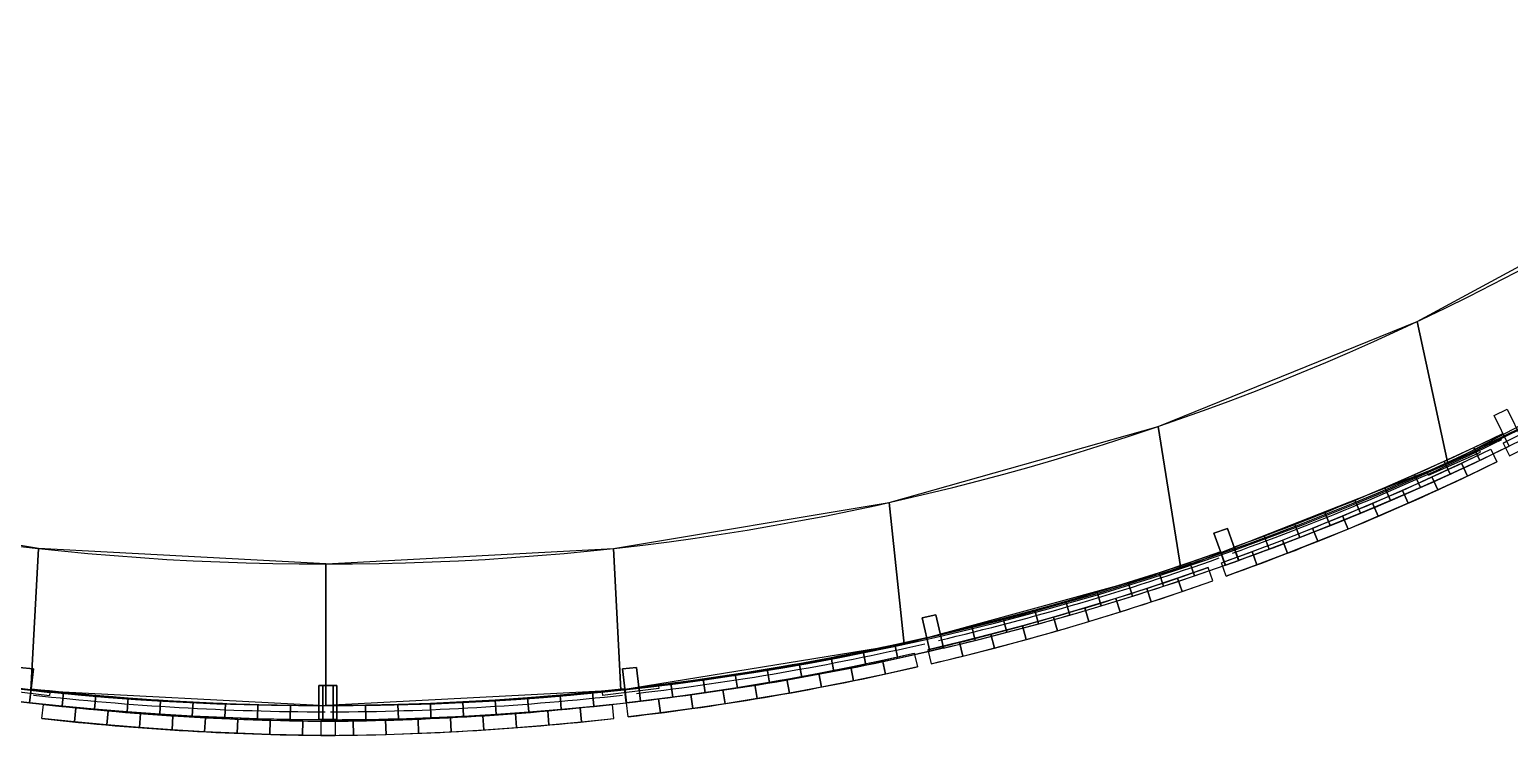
# Model space of a CAD drawing. Extents: x 99251 to 116917, y 66963 to 69452.
# Drawn here: x 107039 to 112256, y 66963 to 69452 of the extents above; entities that cross this region are included whole.
import ezdxf

# ---------------------------------------------------------------- set-up
doc = ezdxf.new("R2010")
doc.units = 0
doc.header["$LTSCALE"] = 200
doc.header["$MEASUREMENT"] = 0
for name, color, linetype in [('3TXT', 3, 'CONTINUOUS'), ('55ETC', 5, 'CONTINUOUS'), ('DOL', 254, 'CONTINUOUS')]:
    doc.layers.add(name, color=color, linetype=linetype)

msp = doc.modelspace()

# ---------------------------------------------------------------- linework, layer by layer
at = {"layer": '3TXT', "color": 33, "elevation": -7200}
for points in [[(112203.1, 68090.8), (112248, 68112.9), (112301, 68005.2), (112256.1, 67983.2)], [(111261.9, 67693), (111214.8, 67676.1), (111255.2, 67563.1), (111302.3, 67579.9)], [(111214.8, 67676.2), (111261.9, 67692.9), (111302.3, 67579.9), (111255.2, 67563.1)], [(110185.7, 67376.9), (110234.4, 67388.2), (110261.6, 67271.3), (110212.9, 67260)], [(110234.4, 67388.2), (110185.7, 67376.8), (110212.9, 67260), (110261.6, 67271.3)], [(107002.4, 67202.6), (107052.1, 67196.9), (107038.4, 67077.6), (106988.7, 67083.4)], [(107052.1, 67196.9), (107002.4, 67202.6), (106988.7, 67083.3), (107038.4, 67077.7)], [(109129.1, 67196.9), (109178.8, 67202.6), (109192.5, 67083.3), (109142.8, 67077.7)], [(109178.8, 67202.6), (109129.2, 67196.9), (109142.8, 67077.6), (109192.5, 67083.4)], [(108059, 67138.5), (108109, 67138.5), (108109, 67018.5), (108059, 67018.5)], [(108109, 67138.5), (108059, 67138.5), (108059, 67018.5), (108109, 67018.5)], [(108122.3, 67138.5), (108072.3, 67138.5), (108072.3, 67018.5), (108122.3, 67018.5)], [(108072.3, 67138.5), (108122.3, 67138.5), (108122.3, 67018.5), (108072.3, 67018.5)]]:
    msp.add_lwpolyline(points, close=True, dxfattribs=at)
at = {"layer": '3TXT', "color": 33}
for centre, radius, start, end in [((108037.2, 76460.5, -650), 9450, 296.37282, 302.62126), ((108090.6, 76520.8, -5650), 9450, 289.75554, 296.00398), ((108090.6, 76520.8, -4850), 9450, 289.75554, 296.00398), ((108090.6, 76520.8, -4050), 9450, 289.75554, 296.00398), ((108090.6, 76520.8, -3200), 9450, 289.75554, 296.00398), ((108090.6, 76520.8, -1650), 9450, 289.75554, 296.00398), ((108047.2, 76465.4, -650), 9450, 289.75554, 296.00398), ((108090.6, 76520.8, -5650), 9500, 289.75554, 296.00398), ((108090.6, 76520.8, -4850), 9500, 289.75554, 296.00398), ((108090.6, 76520.8, -4050), 9500, 289.75554, 296.00398), ((108090.6, 76520.8, -3200), 9500, 289.75554, 296.00398), ((108090.6, 76520.8, -1650), 9500, 289.75554, 296.00398), ((108047.2, 76465.4, -650), 9500, 289.75554, 296.00398), ((108079.2, 76516.8, -4850), 9450, 283.27862, 289.52706), ((108079.2, 76516.8, -5650), 9450, 283.27862, 289.52706), ((108079.2, 76516.8, -1650), 9450, 283.27862, 289.52706), ((108079.2, 76516.8, -3200), 9450, 283.27862, 289.52706), ((108079.2, 76516.8, -4050), 9450, 283.27862, 289.52706), ((108035.8, 76461.3, -650), 9450, 283.27862, 289.52706), ((108079.2, 76516.8, -4850), 9500, 283.27862, 289.52706), ((108079.2, 76516.8, -5650), 9500, 283.27862, 289.52706), ((108079.2, 76516.8, -1650), 9500, 283.27862, 289.52706), ((108079.2, 76516.8, -3200), 9500, 283.27862, 289.52706), ((108079.2, 76516.8, -4050), 9500, 283.27862, 289.52706), ((108035.8, 76461.3, -650), 9500, 283.27862, 289.52706), ((108090.1, 76519.3, -5650), 9450, 276.66134, 282.90978), ((108090.1, 76519.3, -4850), 9450, 276.66134, 282.90978), ((108090.1, 76519.3, -4050), 9450, 276.66134, 282.90978), ((108090.1, 76519.3, -3200), 9450, 276.66134, 282.90978), ((108090.1, 76519.3, -1650), 9450, 276.66134, 282.90978), ((108090.1, 76519.3, -5650), 9500, 276.66134, 282.90978), ((108090.1, 76519.3, -4850), 9500, 276.66134, 282.90978), ((108090.1, 76519.3, -4050), 9500, 276.66134, 282.90978), ((108090.1, 76519.3, -3200), 9500, 276.66134, 282.90978), ((108090.1, 76519.3, -1650), 9500, 276.66134, 282.90978), ((108046.6, 76463.9, -650), 9450, 276.66134, 282.90978), ((108046.6, 76463.9, -650), 9500, 276.66134, 282.90978), ((108103.2, 76517.9, -5650), 9450, 263.56714, 269.81558), ((108103.2, 76517.9, -4850), 9450, 263.56714, 269.81558), ((108103.2, 76517.9, -4050), 9450, 263.56714, 269.81558), ((108103.2, 76517.9, -3200), 9450, 263.56714, 269.81558), ((108103.2, 76517.9, -1650), 9450, 263.56714, 269.81558), ((108078, 76517.9, -5650), 9450, 270.18442, 276.43286), ((108078, 76517.9, -4850), 9450, 270.18442, 276.43286), ((108078, 76517.9, -4050), 9450, 270.18442, 276.43286), ((108078, 76517.9, -3200), 9450, 270.18442, 276.43286), ((108078, 76517.9, -1650), 9450, 270.18442, 276.43286), ((108103.2, 76517.9, -5650), 9500, 263.56714, 269.81558), ((108103.2, 76517.9, -4850), 9500, 263.56714, 269.81558), ((108103.2, 76517.9, -4050), 9500, 263.56714, 269.81558), ((108103.2, 76517.9, -3200), 9500, 263.56714, 269.81558), ((108103.2, 76517.9, -1650), 9500, 263.56714, 269.81558), ((108146.6, 76462.5, -650), 9450, 263.56714, 269.81558), ((108034.6, 76462.5, -650), 9450, 270.18442, 276.43286), ((108078, 76517.9, -5650), 9500, 270.18442, 276.43286), ((108078, 76517.9, -4850), 9500, 270.18442, 276.43286), ((108078, 76517.9, -4050), 9500, 270.18442, 276.43286), ((108078, 76517.9, -3200), 9500, 270.18442, 276.43286), ((108078, 76517.9, -1650), 9500, 270.18442, 276.43286), ((108146.6, 76462.5, -650), 9500, 263.56714, 269.81558), ((108034.6, 76462.5, -650), 9500, 270.18442, 276.43286)]:
    msp.add_arc(centre, radius, start, end, dxfattribs=at)
at = {"layer": '55ETC', "color": 161}
for centre, start, end in [((108082.2, 76508.4, -7200), 289.75602, 296.00398), ((108070.7, 76504.4, -7200), 283.27862, 289.52658), ((108081.6, 76506.9, -7200), 276.66182, 282.90978), ((108111.7, 76505.5, -7200), 263.56762, 269.81558), ((108069.6, 76505.5, -7200), 270.18442, 276.43238)]:
    msp.add_arc(centre, 9460, start, end, dxfattribs=at)
at = {"layer": 'DOL', "color": 43}
for p, q in [((111967.2, 67890.2, 100), (112150.2, 67970.8, 100)), ((111971.2, 67881.1, 100), (112154.2, 67961.7, 100)), ((112154.2, 67961.7, 100), (112150.2, 67970.8, 100)), ((111971.2, 67881.1, 100), (111967.2, 67890.2, 100)), ((106910.2, 67127.8, -100), (107108.8, 67103.6, -100)), ((106911.4, 67137.8, -100), (107110, 67113.5, -100)), ((107110, 67113.5, -100), (107108.8, 67103.6, -100)), ((109255.7, 67137.8, -100), (109057.2, 67113.5, -100)), ((109057.2, 67113.5, -100), (109058.4, 67103.6, -100)), ((109256.9, 67127.8, -100), (109058.4, 67103.6, -100)), ((109255.7, 67137.8, -100), (109256.9, 67127.8, -100))]:
    msp.add_line(p, q, dxfattribs=at)
at = {"layer": 'DOL'}
for centre, radius, start, end in [((108053.5, 76520.8), 8952.9, 232.13961, 270.19118), ((108113.6, 76520.8), 8952.9, 269.80882, 307.86039), ((108082.5, 76608.6, 100), 9540.6, 233.3675, 270.00505), ((108082.5, 76608.6, -700), 9540.6, 233.3675, 270.00505), ((108082.5, 76608.6, 1800), 9540.6, 233.3675, 270.00505), ((108053.5, 76520.8, 1000), 9452.9, 233.19148, 270.18107), ((108082.5, 76608.6, 1000), 9540.6, 233.3675, 270.00505), ((108084.6, 76608.6, -700), 9540.6, 269.99495, 306.6325), ((108113.6, 76520.8, 1000), 9452.9, 269.81893, 306.80852), ((108084.6, 76608.6, 100), 9540.6, 269.99495, 306.6325), ((108084.6, 76608.6, 1000), 9540.6, 269.99495, 306.6325), ((108084.6, 76608.6, 1800), 9540.6, 269.99495, 306.6325)]:
    msp.add_arc(centre, radius, start, end, dxfattribs=at)

# ---------------------------------------------------------------- meshes
at = {"layer": '3TXT', "color": 33}
mesh = msp.add_polymesh((2, 10), dxfattribs=at)
for k, corner in enumerate([(112257.2, 67949.2, -600), (112360, 68001, -600), (112462.2, 68054, -600), (112563.7, 68108.2, -600), (112664.6, 68163.7, -600), (112764.8, 68220.4, -600), (112864.3, 68278.2, -600), (112963.1, 68337.3, -600), (113061.1, 68397.6, -600), (113158.5, 68459.1, -600), (112234.9, 67994, -600), (112337.2, 68045.5, -600), (112438.9, 68098.2, -600), (112539.9, 68152.2, -600), (112640.2, 68207.3, -600), (112739.9, 68263.7, -600), (112838.9, 68321.3, -600), (112937.1, 68380.1, -600), (113034.7, 68440.1, -600), (113131.5, 68501.2, -600)]):
    mesh.set_mesh_vertex(divmod(k, 10), corner)
mesh = msp.add_polymesh((2, 10), dxfattribs=at)
for k, corner in enumerate([(112257.2, 67949.2, -650), (112360, 68001, -650), (112462.2, 68054, -650), (112563.7, 68108.2, -650), (112664.6, 68163.7, -650), (112764.8, 68220.4, -650), (112864.3, 68278.2, -650), (112963.1, 68337.3, -650), (113061.1, 68397.6, -650), (113158.5, 68459.1, -650), (112234.9, 67994, -650), (112337.2, 68045.5, -650), (112438.9, 68098.2, -650), (112539.9, 68152.2, -650), (112640.2, 68207.3, -650), (112739.9, 68263.7, -650), (112838.9, 68321.3, -650), (112937.1, 68380.1, -650), (113034.7, 68440.1, -650), (113131.5, 68501.2, -650)]):
    mesh.set_mesh_vertex(divmod(k, 10), corner)
mesh = msp.add_polymesh((2, 10), dxfattribs=at)
for k, corner in enumerate([(112255.7, 67982.6, -5650), (112152, 67932.8, -5650), (112047.6, 67884.2, -5650), (111942.7, 67836.9, -5650), (111837.2, 67790.8, -5650), (111731.1, 67746.1, -5650), (111624.5, 67702.6, -5650), (111517.4, 67660.4, -5650), (111409.8, 67619.6, -5650), (111301.7, 67580, -5650), (112233.8, 68027.5, -5650), (112130.6, 67978, -5650), (112026.8, 67929.6, -5650), (111922.4, 67882.6, -5650), (111817.4, 67836.8, -5650), (111711.9, 67792.2, -5650), (111605.9, 67749, -5650), (111499.4, 67707.1, -5650), (111392.3, 67666.4, -5650), (111284.8, 67627, -5650)]):
    mesh.set_mesh_vertex(divmod(k, 10), corner)
mesh = msp.add_polymesh((2, 10), dxfattribs=at)
for k, corner in enumerate([(112255.7, 67982.6, -5600), (112152, 67932.8, -5600), (112047.6, 67884.2, -5600), (111942.7, 67836.9, -5600), (111837.2, 67790.8, -5600), (111731.1, 67746.1, -5600), (111624.5, 67702.6, -5600), (111517.4, 67660.4, -5600), (111409.8, 67619.6, -5600), (111301.7, 67580, -5600), (112233.8, 68027.5, -5600), (112130.6, 67978, -5600), (112026.8, 67929.6, -5600), (111922.4, 67882.6, -5600), (111817.4, 67836.8, -5600), (111711.9, 67792.2, -5600), (111605.9, 67749, -5600), (111499.4, 67707.1, -5600), (111392.3, 67666.4, -5600), (111284.8, 67627, -5600)]):
    mesh.set_mesh_vertex(divmod(k, 10), corner)
mesh = msp.add_polymesh((2, 10), dxfattribs=at)
for k, corner in enumerate([(112255.7, 67982.6, -4850), (112152, 67932.8, -4850), (112047.6, 67884.2, -4850), (111942.7, 67836.9, -4850), (111837.2, 67790.8, -4850), (111731.1, 67746.1, -4850), (111624.5, 67702.6, -4850), (111517.4, 67660.4, -4850), (111409.8, 67619.6, -4850), (111301.7, 67580, -4850), (112233.8, 68027.5, -4850), (112130.6, 67978, -4850), (112026.8, 67929.6, -4850), (111922.4, 67882.6, -4850), (111817.4, 67836.8, -4850), (111711.9, 67792.2, -4850), (111605.9, 67749, -4850), (111499.4, 67707.1, -4850), (111392.3, 67666.4, -4850), (111284.8, 67627, -4850)]):
    mesh.set_mesh_vertex(divmod(k, 10), corner)
mesh = msp.add_polymesh((2, 10), dxfattribs=at)
for k, corner in enumerate([(112255.7, 67982.6, -4800), (112152, 67932.8, -4800), (112047.6, 67884.2, -4800), (111942.7, 67836.9, -4800), (111837.2, 67790.8, -4800), (111731.1, 67746.1, -4800), (111624.5, 67702.6, -4800), (111517.4, 67660.4, -4800), (111409.8, 67619.6, -4800), (111301.7, 67580, -4800), (112233.8, 68027.5, -4800), (112130.6, 67978, -4800), (112026.8, 67929.6, -4800), (111922.4, 67882.6, -4800), (111817.4, 67836.8, -4800), (111711.9, 67792.2, -4800), (111605.9, 67749, -4800), (111499.4, 67707.1, -4800), (111392.3, 67666.4, -4800), (111284.8, 67627, -4800)]):
    mesh.set_mesh_vertex(divmod(k, 10), corner)
mesh = msp.add_polymesh((2, 10), dxfattribs=at)
for k, corner in enumerate([(112255.7, 67982.6, -4050), (112152, 67932.8, -4050), (112047.6, 67884.2, -4050), (111942.7, 67836.9, -4050), (111837.2, 67790.8, -4050), (111731.1, 67746.1, -4050), (111624.5, 67702.6, -4050), (111517.4, 67660.4, -4050), (111409.8, 67619.6, -4050), (111301.7, 67580, -4050), (112233.8, 68027.5, -4050), (112130.6, 67978, -4050), (112026.8, 67929.6, -4050), (111922.4, 67882.6, -4050), (111817.4, 67836.8, -4050), (111711.9, 67792.2, -4050), (111605.9, 67749, -4050), (111499.4, 67707.1, -4050), (111392.3, 67666.4, -4050), (111284.8, 67627, -4050)]):
    mesh.set_mesh_vertex(divmod(k, 10), corner)
mesh = msp.add_polymesh((2, 10), dxfattribs=at)
for k, corner in enumerate([(112255.7, 67982.6, -4000), (112152, 67932.8, -4000), (112047.6, 67884.2, -4000), (111942.7, 67836.9, -4000), (111837.2, 67790.8, -4000), (111731.1, 67746.1, -4000), (111624.5, 67702.6, -4000), (111517.4, 67660.4, -4000), (111409.8, 67619.6, -4000), (111301.7, 67580, -4000), (112233.8, 68027.5, -4000), (112130.6, 67978, -4000), (112026.8, 67929.6, -4000), (111922.4, 67882.6, -4000), (111817.4, 67836.8, -4000), (111711.9, 67792.2, -4000), (111605.9, 67749, -4000), (111499.4, 67707.1, -4000), (111392.3, 67666.4, -4000), (111284.8, 67627, -4000)]):
    mesh.set_mesh_vertex(divmod(k, 10), corner)
mesh = msp.add_polymesh((2, 10), dxfattribs=at)
for k, corner in enumerate([(112255.7, 67982.6, -3200), (112152, 67932.8, -3200), (112047.6, 67884.2, -3200), (111942.7, 67836.9, -3200), (111837.2, 67790.8, -3200), (111731.1, 67746.1, -3200), (111624.5, 67702.6, -3200), (111517.4, 67660.4, -3200), (111409.8, 67619.6, -3200), (111301.7, 67580, -3200), (112233.8, 68027.5, -3200), (112130.6, 67978, -3200), (112026.8, 67929.6, -3200), (111922.4, 67882.6, -3200), (111817.4, 67836.8, -3200), (111711.9, 67792.2, -3200), (111605.9, 67749, -3200), (111499.4, 67707.1, -3200), (111392.3, 67666.4, -3200), (111284.8, 67627, -3200)]):
    mesh.set_mesh_vertex(divmod(k, 10), corner)
mesh = msp.add_polymesh((2, 10), dxfattribs=at)
for k, corner in enumerate([(112255.7, 67982.6, -3150), (112152, 67932.8, -3150), (112047.6, 67884.2, -3150), (111942.7, 67836.9, -3150), (111837.2, 67790.8, -3150), (111731.1, 67746.1, -3150), (111624.5, 67702.6, -3150), (111517.4, 67660.4, -3150), (111409.8, 67619.6, -3150), (111301.7, 67580, -3150), (112233.8, 68027.5, -3150), (112130.6, 67978, -3150), (112026.8, 67929.6, -3150), (111922.4, 67882.6, -3150), (111817.4, 67836.8, -3150), (111711.9, 67792.2, -3150), (111605.9, 67749, -3150), (111499.4, 67707.1, -3150), (111392.3, 67666.4, -3150), (111284.8, 67627, -3150)]):
    mesh.set_mesh_vertex(divmod(k, 10), corner)
mesh = msp.add_polymesh((2, 10), dxfattribs=at)
for k, corner in enumerate([(112255.7, 67982.6, -1650), (112152, 67932.8, -1650), (112047.6, 67884.2, -1650), (111942.7, 67836.9, -1650), (111837.2, 67790.8, -1650), (111731.1, 67746.1, -1650), (111624.5, 67702.6, -1650), (111517.4, 67660.4, -1650), (111409.8, 67619.6, -1650), (111301.7, 67580, -1650), (112233.8, 68027.5, -1650), (112130.6, 67978, -1650), (112026.8, 67929.6, -1650), (111922.4, 67882.6, -1650), (111817.4, 67836.8, -1650), (111711.9, 67792.2, -1650), (111605.9, 67749, -1650), (111499.4, 67707.1, -1650), (111392.3, 67666.4, -1650), (111284.8, 67627, -1650)]):
    mesh.set_mesh_vertex(divmod(k, 10), corner)
mesh = msp.add_polymesh((2, 10), dxfattribs=at)
for k, corner in enumerate([(112255.7, 67982.6, -1600), (112152, 67932.8, -1600), (112047.6, 67884.2, -1600), (111942.7, 67836.9, -1600), (111837.2, 67790.8, -1600), (111731.1, 67746.1, -1600), (111624.5, 67702.6, -1600), (111517.4, 67660.4, -1600), (111409.8, 67619.6, -1600), (111301.7, 67580, -1600), (112233.8, 68027.5, -1600), (112130.6, 67978, -1600), (112026.8, 67929.6, -1600), (111922.4, 67882.6, -1600), (111817.4, 67836.8, -1600), (111711.9, 67792.2, -1600), (111605.9, 67749, -1600), (111499.4, 67707.1, -1600), (111392.3, 67666.4, -1600), (111284.8, 67627, -1600)]):
    mesh.set_mesh_vertex(divmod(k, 10), corner)
mesh = msp.add_polymesh((2, 10), dxfattribs=at)
for k, corner in enumerate([(112212.3, 67927.2, -650), (112108.5, 67877.3, -650), (112004.2, 67828.7, -650), (111899.2, 67781.4, -650), (111793.7, 67735.4, -650), (111687.7, 67690.6, -650), (111581.1, 67647.2, -650), (111474, 67605, -650), (111366.3, 67564.1, -650), (111258.2, 67524.6, -650), (112190.4, 67972.1, -650), (112087.2, 67922.5, -650), (111983.3, 67874.2, -650), (111879, 67827.1, -650), (111774, 67781.3, -650), (111668.5, 67736.8, -650), (111562.5, 67693.6, -650), (111455.9, 67651.6, -650), (111348.9, 67611, -650), (111241.3, 67571.6, -650)]):
    mesh.set_mesh_vertex(divmod(k, 10), corner)
mesh = msp.add_polymesh((2, 10), dxfattribs=at)
for k, corner in enumerate([(112212.3, 67927.2, -600), (112108.5, 67877.3, -600), (112004.2, 67828.7, -600), (111899.2, 67781.4, -600), (111793.7, 67735.4, -600), (111687.7, 67690.6, -600), (111581.1, 67647.2, -600), (111474, 67605, -600), (111366.3, 67564.1, -600), (111258.2, 67524.6, -600), (112190.4, 67972.1, -600), (112087.2, 67922.5, -600), (111983.3, 67874.2, -600), (111879, 67827.1, -600), (111774, 67781.3, -600), (111668.5, 67736.8, -600), (111562.5, 67693.6, -600), (111455.9, 67651.6, -600), (111348.9, 67611, -600), (111241.3, 67571.6, -600)]):
    mesh.set_mesh_vertex(divmod(k, 10), corner)
mesh = msp.add_polymesh((2, 10), dxfattribs=at)
for k, corner in enumerate([(110261.2, 67270.8, -4800), (110373.1, 67297.9, -4800), (110484.6, 67326.3, -4800), (110595.8, 67356.2, -4800), (110706.6, 67387.3, -4800), (110817.1, 67419.8, -4800), (110927.1, 67453.7, -4800), (111036.7, 67488.9, -4800), (111145.9, 67525.4, -4800), (111254.6, 67563.2, -4800), (110249.7, 67319.4, -4800), (110361, 67346.4, -4800), (110472, 67374.7, -4800), (110582.6, 67404.4, -4800), (110692.8, 67435.4, -4800), (110802.7, 67467.7, -4800), (110912.1, 67501.4, -4800), (111021.1, 67536.4, -4800), (111129.7, 67572.7, -4800), (111237.9, 67610.3, -4800)]):
    mesh.set_mesh_vertex(divmod(k, 10), corner)
mesh = msp.add_polymesh((2, 10), dxfattribs=at)
for k, corner in enumerate([(110261.2, 67270.8, -4850), (110373.1, 67297.9, -4850), (110484.6, 67326.3, -4850), (110595.8, 67356.2, -4850), (110706.6, 67387.3, -4850), (110817.1, 67419.8, -4850), (110927.1, 67453.7, -4850), (111036.7, 67488.9, -4850), (111145.9, 67525.4, -4850), (111254.6, 67563.2, -4850), (110249.7, 67319.4, -4850), (110361, 67346.4, -4850), (110472, 67374.7, -4850), (110582.6, 67404.4, -4850), (110692.8, 67435.4, -4850), (110802.7, 67467.7, -4850), (110912.1, 67501.4, -4850), (111021.1, 67536.4, -4850), (111129.7, 67572.7, -4850), (111237.9, 67610.3, -4850)]):
    mesh.set_mesh_vertex(divmod(k, 10), corner)
mesh = msp.add_polymesh((2, 10), dxfattribs=at)
for k, corner in enumerate([(110261.2, 67270.8, -5650), (110373.1, 67297.9, -5650), (110484.6, 67326.3, -5650), (110595.8, 67356.2, -5650), (110706.6, 67387.3, -5650), (110817.1, 67419.8, -5650), (110927.1, 67453.7, -5650), (111036.7, 67488.9, -5650), (111145.9, 67525.4, -5650), (111254.6, 67563.2, -5650), (110249.7, 67319.4, -5650), (110361, 67346.4, -5650), (110472, 67374.7, -5650), (110582.6, 67404.4, -5650), (110692.8, 67435.4, -5650), (110802.7, 67467.7, -5650), (110912.1, 67501.4, -5650), (111021.1, 67536.4, -5650), (111129.7, 67572.7, -5650), (111237.9, 67610.3, -5650)]):
    mesh.set_mesh_vertex(divmod(k, 10), corner)
mesh = msp.add_polymesh((2, 10), dxfattribs=at)
for k, corner in enumerate([(110261.2, 67270.8, -5600), (110373.1, 67297.9, -5600), (110484.6, 67326.3, -5600), (110595.8, 67356.2, -5600), (110706.6, 67387.3, -5600), (110817.1, 67419.8, -5600), (110927.1, 67453.7, -5600), (111036.7, 67488.9, -5600), (111145.9, 67525.4, -5600), (111254.6, 67563.2, -5600), (110249.7, 67319.4, -5600), (110361, 67346.4, -5600), (110472, 67374.7, -5600), (110582.6, 67404.4, -5600), (110692.8, 67435.4, -5600), (110802.7, 67467.7, -5600), (110912.1, 67501.4, -5600), (111021.1, 67536.4, -5600), (111129.7, 67572.7, -5600), (111237.9, 67610.3, -5600)]):
    mesh.set_mesh_vertex(divmod(k, 10), corner)
mesh = msp.add_polymesh((2, 10), dxfattribs=at)
for k, corner in enumerate([(110261.2, 67270.8, -1600), (110373.1, 67297.9, -1600), (110484.6, 67326.3, -1600), (110595.8, 67356.2, -1600), (110706.6, 67387.3, -1600), (110817.1, 67419.8, -1600), (110927.1, 67453.7, -1600), (111036.7, 67488.9, -1600), (111145.9, 67525.4, -1600), (111254.6, 67563.2, -1600), (110249.7, 67319.4, -1600), (110361, 67346.4, -1600), (110472, 67374.7, -1600), (110582.6, 67404.4, -1600), (110692.8, 67435.4, -1600), (110802.7, 67467.7, -1600), (110912.1, 67501.4, -1600), (111021.1, 67536.4, -1600), (111129.7, 67572.7, -1600), (111237.9, 67610.3, -1600)]):
    mesh.set_mesh_vertex(divmod(k, 10), corner)
mesh = msp.add_polymesh((2, 10), dxfattribs=at)
for k, corner in enumerate([(110261.2, 67270.8, -1650), (110373.1, 67297.9, -1650), (110484.6, 67326.3, -1650), (110595.8, 67356.2, -1650), (110706.6, 67387.3, -1650), (110817.1, 67419.8, -1650), (110927.1, 67453.7, -1650), (111036.7, 67488.9, -1650), (111145.9, 67525.4, -1650), (111254.6, 67563.2, -1650), (110249.7, 67319.4, -1650), (110361, 67346.4, -1650), (110472, 67374.7, -1650), (110582.6, 67404.4, -1650), (110692.8, 67435.4, -1650), (110802.7, 67467.7, -1650), (110912.1, 67501.4, -1650), (111021.1, 67536.4, -1650), (111129.7, 67572.7, -1650), (111237.9, 67610.3, -1650)]):
    mesh.set_mesh_vertex(divmod(k, 10), corner)
mesh = msp.add_polymesh((2, 10), dxfattribs=at)
for k, corner in enumerate([(110261.2, 67270.8, -3200), (110373.1, 67297.9, -3200), (110484.6, 67326.3, -3200), (110595.8, 67356.2, -3200), (110706.6, 67387.3, -3200), (110817.1, 67419.8, -3200), (110927.1, 67453.7, -3200), (111036.7, 67488.9, -3200), (111145.9, 67525.4, -3200), (111254.6, 67563.2, -3200), (110249.7, 67319.4, -3200), (110361, 67346.4, -3200), (110472, 67374.7, -3200), (110582.6, 67404.4, -3200), (110692.8, 67435.4, -3200), (110802.7, 67467.7, -3200), (110912.1, 67501.4, -3200), (111021.1, 67536.4, -3200), (111129.7, 67572.7, -3200), (111237.9, 67610.3, -3200)]):
    mesh.set_mesh_vertex(divmod(k, 10), corner)
mesh = msp.add_polymesh((2, 10), dxfattribs=at)
for k, corner in enumerate([(110261.2, 67270.8, -3150), (110373.1, 67297.9, -3150), (110484.6, 67326.3, -3150), (110595.8, 67356.2, -3150), (110706.6, 67387.3, -3150), (110817.1, 67419.8, -3150), (110927.1, 67453.7, -3150), (111036.7, 67488.9, -3150), (111145.9, 67525.4, -3150), (111254.6, 67563.2, -3150), (110249.7, 67319.4, -3150), (110361, 67346.4, -3150), (110472, 67374.7, -3150), (110582.6, 67404.4, -3150), (110692.8, 67435.4, -3150), (110802.7, 67467.7, -3150), (110912.1, 67501.4, -3150), (111021.1, 67536.4, -3150), (111129.7, 67572.7, -3150), (111237.9, 67610.3, -3150)]):
    mesh.set_mesh_vertex(divmod(k, 10), corner)
mesh = msp.add_polymesh((2, 10), dxfattribs=at)
for k, corner in enumerate([(110261.2, 67270.8, -4050), (110373.1, 67297.9, -4050), (110484.6, 67326.3, -4050), (110595.8, 67356.2, -4050), (110706.6, 67387.3, -4050), (110817.1, 67419.8, -4050), (110927.1, 67453.7, -4050), (111036.7, 67488.9, -4050), (111145.9, 67525.4, -4050), (111254.6, 67563.2, -4050), (110249.7, 67319.4, -4050), (110361, 67346.4, -4050), (110472, 67374.7, -4050), (110582.6, 67404.4, -4050), (110692.8, 67435.4, -4050), (110802.7, 67467.7, -4050), (110912.1, 67501.4, -4050), (111021.1, 67536.4, -4050), (111129.7, 67572.7, -4050), (111237.9, 67610.3, -4050)]):
    mesh.set_mesh_vertex(divmod(k, 10), corner)
mesh = msp.add_polymesh((2, 10), dxfattribs=at)
for k, corner in enumerate([(110261.2, 67270.8, -4000), (110373.1, 67297.9, -4000), (110484.6, 67326.3, -4000), (110595.8, 67356.2, -4000), (110706.6, 67387.3, -4000), (110817.1, 67419.8, -4000), (110927.1, 67453.7, -4000), (111036.7, 67488.9, -4000), (111145.9, 67525.4, -4000), (111254.6, 67563.2, -4000), (110249.7, 67319.4, -4000), (110361, 67346.4, -4000), (110472, 67374.7, -4000), (110582.6, 67404.4, -4000), (110692.8, 67435.4, -4000), (110802.7, 67467.7, -4000), (110912.1, 67501.4, -4000), (111021.1, 67536.4, -4000), (111129.7, 67572.7, -4000), (111237.9, 67610.3, -4000)]):
    mesh.set_mesh_vertex(divmod(k, 10), corner)
mesh = msp.add_polymesh((2, 10), dxfattribs=at)
for k, corner in enumerate([(110217.8, 67215.3, -600), (110329.7, 67242.4, -600), (110441.2, 67270.9, -600), (110552.4, 67300.7, -600), (110663.2, 67331.9, -600), (110773.6, 67364.4, -600), (110883.6, 67398.3, -600), (110993.3, 67433.4, -600), (111102.4, 67469.9, -600), (111211.2, 67507.7, -600), (110206.3, 67264, -600), (110317.6, 67291, -600), (110428.5, 67319.3, -600), (110539.1, 67349, -600), (110649.4, 67380, -600), (110759.2, 67412.3, -600), (110868.7, 67446, -600), (110977.7, 67480.9, -600), (111086.3, 67517.2, -600), (111194.4, 67554.9, -600)]):
    mesh.set_mesh_vertex(divmod(k, 10), corner)
mesh = msp.add_polymesh((2, 10), dxfattribs=at)
for k, corner in enumerate([(110217.8, 67215.3, -650), (110329.7, 67242.4, -650), (110441.2, 67270.9, -650), (110552.4, 67300.7, -650), (110663.2, 67331.9, -650), (110773.6, 67364.4, -650), (110883.6, 67398.3, -650), (110993.3, 67433.4, -650), (111102.4, 67469.9, -650), (111211.2, 67507.7, -650), (110206.3, 67264, -650), (110317.6, 67291, -650), (110428.5, 67319.3, -650), (110539.1, 67349, -650), (110649.4, 67380, -650), (110759.2, 67412.3, -650), (110868.7, 67446, -650), (110977.7, 67480.9, -650), (111086.3, 67517.2, -650), (111194.4, 67554.9, -650)]):
    mesh.set_mesh_vertex(divmod(k, 10), corner)
mesh = msp.add_polymesh((2, 10), dxfattribs=at)
for k, corner in enumerate([(110212.5, 67259.4, -5600), (110100.2, 67234.4, -5600), (109987.5, 67210.7, -5600), (109874.6, 67188.4, -5600), (109761.4, 67167.5, -5600), (109647.9, 67147.9, -5600), (109534.3, 67129.7, -5600), (109420.4, 67112.9, -5600), (109306.3, 67097.5, -5600), (109192.1, 67083.4, -5600), (110201.4, 67308.2, -5600), (110089.6, 67283.3, -5600), (109977.5, 67259.7, -5600), (109865.2, 67237.5, -5600), (109752.6, 67216.7, -5600), (109639.7, 67197.2, -5600), (109526.7, 67179.1, -5600), (109413.4, 67162.4, -5600), (109299.9, 67147.1, -5600), (109186.3, 67133.1, -5600)]):
    mesh.set_mesh_vertex(divmod(k, 10), corner)
mesh = msp.add_polymesh((2, 10), dxfattribs=at)
for k, corner in enumerate([(110212.5, 67259.4, -4850), (110100.2, 67234.4, -4850), (109987.5, 67210.7, -4850), (109874.6, 67188.4, -4850), (109761.4, 67167.5, -4850), (109647.9, 67147.9, -4850), (109534.3, 67129.7, -4850), (109420.4, 67112.9, -4850), (109306.3, 67097.5, -4850), (109192.1, 67083.4, -4850), (110201.4, 67308.2, -4850), (110089.6, 67283.3, -4850), (109977.5, 67259.7, -4850), (109865.2, 67237.5, -4850), (109752.6, 67216.7, -4850), (109639.7, 67197.2, -4850), (109526.7, 67179.1, -4850), (109413.4, 67162.4, -4850), (109299.9, 67147.1, -4850), (109186.3, 67133.1, -4850)]):
    mesh.set_mesh_vertex(divmod(k, 10), corner)
mesh = msp.add_polymesh((2, 10), dxfattribs=at)
for k, corner in enumerate([(110212.5, 67259.4, -4800), (110100.2, 67234.4, -4800), (109987.5, 67210.7, -4800), (109874.6, 67188.4, -4800), (109761.4, 67167.5, -4800), (109647.9, 67147.9, -4800), (109534.3, 67129.7, -4800), (109420.4, 67112.9, -4800), (109306.3, 67097.5, -4800), (109192.1, 67083.4, -4800), (110201.4, 67308.2, -4800), (110089.6, 67283.3, -4800), (109977.5, 67259.7, -4800), (109865.2, 67237.5, -4800), (109752.6, 67216.7, -4800), (109639.7, 67197.2, -4800), (109526.7, 67179.1, -4800), (109413.4, 67162.4, -4800), (109299.9, 67147.1, -4800), (109186.3, 67133.1, -4800)]):
    mesh.set_mesh_vertex(divmod(k, 10), corner)
mesh = msp.add_polymesh((2, 10), dxfattribs=at)
for k, corner in enumerate([(110212.5, 67259.4, -4050), (110100.2, 67234.4, -4050), (109987.5, 67210.7, -4050), (109874.6, 67188.4, -4050), (109761.4, 67167.5, -4050), (109647.9, 67147.9, -4050), (109534.3, 67129.7, -4050), (109420.4, 67112.9, -4050), (109306.3, 67097.5, -4050), (109192.1, 67083.4, -4050), (110201.4, 67308.2, -4050), (110089.6, 67283.3, -4050), (109977.5, 67259.7, -4050), (109865.2, 67237.5, -4050), (109752.6, 67216.7, -4050), (109639.7, 67197.2, -4050), (109526.7, 67179.1, -4050), (109413.4, 67162.4, -4050), (109299.9, 67147.1, -4050), (109186.3, 67133.1, -4050)]):
    mesh.set_mesh_vertex(divmod(k, 10), corner)
mesh = msp.add_polymesh((2, 10), dxfattribs=at)
for k, corner in enumerate([(110212.5, 67259.4, -4000), (110100.2, 67234.4, -4000), (109987.5, 67210.7, -4000), (109874.6, 67188.4, -4000), (109761.4, 67167.5, -4000), (109647.9, 67147.9, -4000), (109534.3, 67129.7, -4000), (109420.4, 67112.9, -4000), (109306.3, 67097.5, -4000), (109192.1, 67083.4, -4000), (110201.4, 67308.2, -4000), (110089.6, 67283.3, -4000), (109977.5, 67259.7, -4000), (109865.2, 67237.5, -4000), (109752.6, 67216.7, -4000), (109639.7, 67197.2, -4000), (109526.7, 67179.1, -4000), (109413.4, 67162.4, -4000), (109299.9, 67147.1, -4000), (109186.3, 67133.1, -4000)]):
    mesh.set_mesh_vertex(divmod(k, 10), corner)
mesh = msp.add_polymesh((2, 10), dxfattribs=at)
for k, corner in enumerate([(110212.5, 67259.4, -3200), (110100.2, 67234.4, -3200), (109987.5, 67210.7, -3200), (109874.6, 67188.4, -3200), (109761.4, 67167.5, -3200), (109647.9, 67147.9, -3200), (109534.3, 67129.7, -3200), (109420.4, 67112.9, -3200), (109306.3, 67097.5, -3200), (109192.1, 67083.4, -3200), (110201.4, 67308.2, -3200), (110089.6, 67283.3, -3200), (109977.5, 67259.7, -3200), (109865.2, 67237.5, -3200), (109752.6, 67216.7, -3200), (109639.7, 67197.2, -3200), (109526.7, 67179.1, -3200), (109413.4, 67162.4, -3200), (109299.9, 67147.1, -3200), (109186.3, 67133.1, -3200)]):
    mesh.set_mesh_vertex(divmod(k, 10), corner)
mesh = msp.add_polymesh((2, 10), dxfattribs=at)
for k, corner in enumerate([(110212.5, 67259.4, -3150), (110100.2, 67234.4, -3150), (109987.5, 67210.7, -3150), (109874.6, 67188.4, -3150), (109761.4, 67167.5, -3150), (109647.9, 67147.9, -3150), (109534.3, 67129.7, -3150), (109420.4, 67112.9, -3150), (109306.3, 67097.5, -3150), (109192.1, 67083.4, -3150), (110201.4, 67308.2, -3150), (110089.6, 67283.3, -3150), (109977.5, 67259.7, -3150), (109865.2, 67237.5, -3150), (109752.6, 67216.7, -3150), (109639.7, 67197.2, -3150), (109526.7, 67179.1, -3150), (109413.4, 67162.4, -3150), (109299.9, 67147.1, -3150), (109186.3, 67133.1, -3150)]):
    mesh.set_mesh_vertex(divmod(k, 10), corner)
mesh = msp.add_polymesh((2, 10), dxfattribs=at)
for k, corner in enumerate([(110212.5, 67259.4, -1650), (110100.2, 67234.4, -1650), (109987.5, 67210.7, -1650), (109874.6, 67188.4, -1650), (109761.4, 67167.5, -1650), (109647.9, 67147.9, -1650), (109534.3, 67129.7, -1650), (109420.4, 67112.9, -1650), (109306.3, 67097.5, -1650), (109192.1, 67083.4, -1650), (110201.4, 67308.2, -1650), (110089.6, 67283.3, -1650), (109977.5, 67259.7, -1650), (109865.2, 67237.5, -1650), (109752.6, 67216.7, -1650), (109639.7, 67197.2, -1650), (109526.7, 67179.1, -1650), (109413.4, 67162.4, -1650), (109299.9, 67147.1, -1650), (109186.3, 67133.1, -1650)]):
    mesh.set_mesh_vertex(divmod(k, 10), corner)
mesh = msp.add_polymesh((2, 10), dxfattribs=at)
for k, corner in enumerate([(110212.5, 67259.4, -1600), (110100.2, 67234.4, -1600), (109987.5, 67210.7, -1600), (109874.6, 67188.4, -1600), (109761.4, 67167.5, -1600), (109647.9, 67147.9, -1600), (109534.3, 67129.7, -1600), (109420.4, 67112.9, -1600), (109306.3, 67097.5, -1600), (109192.1, 67083.4, -1600), (110201.4, 67308.2, -1600), (110089.6, 67283.3, -1600), (109977.5, 67259.7, -1600), (109865.2, 67237.5, -1600), (109752.6, 67216.7, -1600), (109639.7, 67197.2, -1600), (109526.7, 67179.1, -1600), (109413.4, 67162.4, -1600), (109299.9, 67147.1, -1600), (109186.3, 67133.1, -1600)]):
    mesh.set_mesh_vertex(divmod(k, 10), corner)
mesh = msp.add_polymesh((2, 10), dxfattribs=at)
for k, corner in enumerate([(110169.1, 67204, -650), (110056.7, 67179, -650), (109944.1, 67155.3, -650), (109831.1, 67133, -650), (109717.9, 67112, -650), (109604.5, 67092.5, -650), (109490.8, 67074.3, -650), (109377, 67057.5, -650), (109262.9, 67042, -650), (109148.6, 67028, -650), (110157.9, 67252.7, -650), (110046.1, 67227.8, -650), (109934.1, 67204.3, -650), (109821.7, 67182.1, -650), (109709.2, 67161.3, -650), (109596.3, 67141.8, -650), (109483.2, 67123.7, -650), (109370, 67107, -650), (109256.5, 67091.6, -650), (109142.8, 67077.7, -650)]):
    mesh.set_mesh_vertex(divmod(k, 10), corner)
mesh = msp.add_polymesh((2, 10), dxfattribs=at)
for k, corner in enumerate([(110169.1, 67204, -600), (110056.7, 67179, -600), (109944.1, 67155.3, -600), (109831.1, 67133, -600), (109717.9, 67112, -600), (109604.5, 67092.5, -600), (109490.8, 67074.3, -600), (109377, 67057.5, -600), (109262.9, 67042, -600), (109148.6, 67028, -600), (110157.9, 67252.7, -600), (110046.1, 67227.8, -600), (109934.1, 67204.3, -600), (109821.7, 67182.1, -600), (109709.2, 67161.3, -600), (109596.3, 67141.8, -600), (109483.2, 67123.7, -600), (109370, 67107, -600), (109256.5, 67091.6, -600), (109142.8, 67077.7, -600)]):
    mesh.set_mesh_vertex(divmod(k, 10), corner)
mesh = msp.add_polymesh((2, 10), dxfattribs=at)
for k, corner in enumerate([(108072.6, 67018, -5650), (107957.5, 67019, -5650), (107842.4, 67021.5, -5650), (107727.4, 67025.4, -5650), (107612.4, 67030.6, -5650), (107497.5, 67037.3, -5650), (107382.6, 67045.3, -5650), (107267.9, 67054.7, -5650), (107153.3, 67065.5, -5650), (107038.8, 67077.7, -5650), (108072.8, 67068, -5650), (107958.3, 67069, -5650), (107843.8, 67071.5, -5650), (107729.4, 67075.3, -5650), (107615, 67080.5, -5650), (107500.6, 67087.1, -5650), (107386.4, 67095.1, -5650), (107272.3, 67104.5, -5650), (107158.3, 67115.3, -5650), (107044.4, 67127.4, -5650)]):
    mesh.set_mesh_vertex(divmod(k, 10), corner)
mesh = msp.add_polymesh((2, 10), dxfattribs=at)
for k, corner in enumerate([(108072.6, 67018, -5600), (107957.5, 67019, -5600), (107842.4, 67021.5, -5600), (107727.4, 67025.4, -5600), (107612.4, 67030.6, -5600), (107497.5, 67037.3, -5600), (107382.6, 67045.3, -5600), (107267.9, 67054.7, -5600), (107153.3, 67065.5, -5600), (107038.8, 67077.7, -5600), (108072.8, 67068, -5600), (107958.3, 67069, -5600), (107843.8, 67071.5, -5600), (107729.4, 67075.3, -5600), (107615, 67080.5, -5600), (107500.6, 67087.1, -5600), (107386.4, 67095.1, -5600), (107272.3, 67104.5, -5600), (107158.3, 67115.3, -5600), (107044.4, 67127.4, -5600)]):
    mesh.set_mesh_vertex(divmod(k, 10), corner)
mesh = msp.add_polymesh((2, 10), dxfattribs=at)
for k, corner in enumerate([(108072.6, 67018, -4850), (107957.5, 67019, -4850), (107842.4, 67021.5, -4850), (107727.4, 67025.4, -4850), (107612.4, 67030.6, -4850), (107497.5, 67037.3, -4850), (107382.6, 67045.3, -4850), (107267.9, 67054.7, -4850), (107153.3, 67065.5, -4850), (107038.8, 67077.7, -4850), (108072.8, 67068, -4850), (107958.3, 67069, -4850), (107843.8, 67071.5, -4850), (107729.4, 67075.3, -4850), (107615, 67080.5, -4850), (107500.6, 67087.1, -4850), (107386.4, 67095.1, -4850), (107272.3, 67104.5, -4850), (107158.3, 67115.3, -4850), (107044.4, 67127.4, -4850)]):
    mesh.set_mesh_vertex(divmod(k, 10), corner)
mesh = msp.add_polymesh((2, 10), dxfattribs=at)
for k, corner in enumerate([(108072.6, 67018, -4800), (107957.5, 67019, -4800), (107842.4, 67021.5, -4800), (107727.4, 67025.4, -4800), (107612.4, 67030.6, -4800), (107497.5, 67037.3, -4800), (107382.6, 67045.3, -4800), (107267.9, 67054.7, -4800), (107153.3, 67065.5, -4800), (107038.8, 67077.7, -4800), (108072.8, 67068, -4800), (107958.3, 67069, -4800), (107843.8, 67071.5, -4800), (107729.4, 67075.3, -4800), (107615, 67080.5, -4800), (107500.6, 67087.1, -4800), (107386.4, 67095.1, -4800), (107272.3, 67104.5, -4800), (107158.3, 67115.3, -4800), (107044.4, 67127.4, -4800)]):
    mesh.set_mesh_vertex(divmod(k, 10), corner)
mesh = msp.add_polymesh((2, 10), dxfattribs=at)
for k, corner in enumerate([(108072.6, 67018, -4000), (107957.5, 67019, -4000), (107842.4, 67021.5, -4000), (107727.4, 67025.4, -4000), (107612.4, 67030.6, -4000), (107497.5, 67037.3, -4000), (107382.6, 67045.3, -4000), (107267.9, 67054.7, -4000), (107153.3, 67065.5, -4000), (107038.8, 67077.7, -4000), (108072.8, 67068, -4000), (107958.3, 67069, -4000), (107843.8, 67071.5, -4000), (107729.4, 67075.3, -4000), (107615, 67080.5, -4000), (107500.6, 67087.1, -4000), (107386.4, 67095.1, -4000), (107272.3, 67104.5, -4000), (107158.3, 67115.3, -4000), (107044.4, 67127.4, -4000)]):
    mesh.set_mesh_vertex(divmod(k, 10), corner)
mesh = msp.add_polymesh((2, 10), dxfattribs=at)
for k, corner in enumerate([(108072.6, 67018, -4050), (107957.5, 67019, -4050), (107842.4, 67021.5, -4050), (107727.4, 67025.4, -4050), (107612.4, 67030.6, -4050), (107497.5, 67037.3, -4050), (107382.6, 67045.3, -4050), (107267.9, 67054.7, -4050), (107153.3, 67065.5, -4050), (107038.8, 67077.7, -4050), (108072.8, 67068, -4050), (107958.3, 67069, -4050), (107843.8, 67071.5, -4050), (107729.4, 67075.3, -4050), (107615, 67080.5, -4050), (107500.6, 67087.1, -4050), (107386.4, 67095.1, -4050), (107272.3, 67104.5, -4050), (107158.3, 67115.3, -4050), (107044.4, 67127.4, -4050)]):
    mesh.set_mesh_vertex(divmod(k, 10), corner)
mesh = msp.add_polymesh((2, 10), dxfattribs=at)
for k, corner in enumerate([(108072.6, 67018, -3150), (107957.5, 67019, -3150), (107842.4, 67021.5, -3150), (107727.4, 67025.4, -3150), (107612.4, 67030.6, -3150), (107497.5, 67037.3, -3150), (107382.6, 67045.3, -3150), (107267.9, 67054.7, -3150), (107153.3, 67065.5, -3150), (107038.8, 67077.7, -3150), (108072.8, 67068, -3150), (107958.3, 67069, -3150), (107843.8, 67071.5, -3150), (107729.4, 67075.3, -3150), (107615, 67080.5, -3150), (107500.6, 67087.1, -3150), (107386.4, 67095.1, -3150), (107272.3, 67104.5, -3150), (107158.3, 67115.3, -3150), (107044.4, 67127.4, -3150)]):
    mesh.set_mesh_vertex(divmod(k, 10), corner)
mesh = msp.add_polymesh((2, 10), dxfattribs=at)
for k, corner in enumerate([(108072.6, 67018, -3200), (107957.5, 67019, -3200), (107842.4, 67021.5, -3200), (107727.4, 67025.4, -3200), (107612.4, 67030.6, -3200), (107497.5, 67037.3, -3200), (107382.6, 67045.3, -3200), (107267.9, 67054.7, -3200), (107153.3, 67065.5, -3200), (107038.8, 67077.7, -3200), (108072.8, 67068, -3200), (107958.3, 67069, -3200), (107843.8, 67071.5, -3200), (107729.4, 67075.3, -3200), (107615, 67080.5, -3200), (107500.6, 67087.1, -3200), (107386.4, 67095.1, -3200), (107272.3, 67104.5, -3200), (107158.3, 67115.3, -3200), (107044.4, 67127.4, -3200)]):
    mesh.set_mesh_vertex(divmod(k, 10), corner)
mesh = msp.add_polymesh((2, 10), dxfattribs=at)
for k, corner in enumerate([(108072.6, 67018, -1650), (107957.5, 67019, -1650), (107842.4, 67021.5, -1650), (107727.4, 67025.4, -1650), (107612.4, 67030.6, -1650), (107497.5, 67037.3, -1650), (107382.6, 67045.3, -1650), (107267.9, 67054.7, -1650), (107153.3, 67065.5, -1650), (107038.8, 67077.7, -1650), (108072.8, 67068, -1650), (107958.3, 67069, -1650), (107843.8, 67071.5, -1650), (107729.4, 67075.3, -1650), (107615, 67080.5, -1650), (107500.6, 67087.1, -1650), (107386.4, 67095.1, -1650), (107272.3, 67104.5, -1650), (107158.3, 67115.3, -1650), (107044.4, 67127.4, -1650)]):
    mesh.set_mesh_vertex(divmod(k, 10), corner)
mesh = msp.add_polymesh((2, 10), dxfattribs=at)
for k, corner in enumerate([(108072.6, 67018, -1600), (107957.5, 67019, -1600), (107842.4, 67021.5, -1600), (107727.4, 67025.4, -1600), (107612.4, 67030.6, -1600), (107497.5, 67037.3, -1600), (107382.6, 67045.3, -1600), (107267.9, 67054.7, -1600), (107153.3, 67065.5, -1600), (107038.8, 67077.7, -1600), (108072.8, 67068, -1600), (107958.3, 67069, -1600), (107843.8, 67071.5, -1600), (107729.4, 67075.3, -1600), (107615, 67080.5, -1600), (107500.6, 67087.1, -1600), (107386.4, 67095.1, -1600), (107272.3, 67104.5, -1600), (107158.3, 67115.3, -1600), (107044.4, 67127.4, -1600)]):
    mesh.set_mesh_vertex(divmod(k, 10), corner)
mesh = msp.add_polymesh((2, 10), dxfattribs=at)
for k, corner in enumerate([(108108.6, 67018, -5600), (108223.7, 67019, -5600), (108338.8, 67021.5, -5600), (108453.8, 67025.4, -5600), (108568.8, 67030.6, -5600), (108683.8, 67037.3, -5600), (108798.6, 67045.3, -5600), (108913.3, 67054.7, -5600), (109027.9, 67065.5, -5600), (109142.4, 67077.7, -5600), (108108.4, 67068, -5600), (108222.9, 67069, -5600), (108337.4, 67071.5, -5600), (108451.9, 67075.3, -5600), (108566.3, 67080.5, -5600), (108680.6, 67087.1, -5600), (108794.8, 67095.1, -5600), (108908.9, 67104.5, -5600), (109022.9, 67115.3, -5600), (109136.8, 67127.4, -5600)]):
    mesh.set_mesh_vertex(divmod(k, 10), corner)
mesh = msp.add_polymesh((2, 10), dxfattribs=at)
for k, corner in enumerate([(108108.6, 67018, -5650), (108223.7, 67019, -5650), (108338.8, 67021.5, -5650), (108453.8, 67025.4, -5650), (108568.8, 67030.6, -5650), (108683.8, 67037.3, -5650), (108798.6, 67045.3, -5650), (108913.3, 67054.7, -5650), (109027.9, 67065.5, -5650), (109142.4, 67077.7, -5650), (108108.4, 67068, -5650), (108222.9, 67069, -5650), (108337.4, 67071.5, -5650), (108451.9, 67075.3, -5650), (108566.3, 67080.5, -5650), (108680.6, 67087.1, -5650), (108794.8, 67095.1, -5650), (108908.9, 67104.5, -5650), (109022.9, 67115.3, -5650), (109136.8, 67127.4, -5650)]):
    mesh.set_mesh_vertex(divmod(k, 10), corner)
mesh = msp.add_polymesh((2, 10), dxfattribs=at)
for k, corner in enumerate([(108108.6, 67018, -4800), (108223.7, 67019, -4800), (108338.8, 67021.5, -4800), (108453.8, 67025.4, -4800), (108568.8, 67030.6, -4800), (108683.8, 67037.3, -4800), (108798.6, 67045.3, -4800), (108913.3, 67054.7, -4800), (109027.9, 67065.5, -4800), (109142.4, 67077.7, -4800), (108108.4, 67068, -4800), (108222.9, 67069, -4800), (108337.4, 67071.5, -4800), (108451.9, 67075.3, -4800), (108566.3, 67080.5, -4800), (108680.6, 67087.1, -4800), (108794.8, 67095.1, -4800), (108908.9, 67104.5, -4800), (109022.9, 67115.3, -4800), (109136.8, 67127.4, -4800)]):
    mesh.set_mesh_vertex(divmod(k, 10), corner)
mesh = msp.add_polymesh((2, 10), dxfattribs=at)
for k, corner in enumerate([(108108.6, 67018, -4850), (108223.7, 67019, -4850), (108338.8, 67021.5, -4850), (108453.8, 67025.4, -4850), (108568.8, 67030.6, -4850), (108683.8, 67037.3, -4850), (108798.6, 67045.3, -4850), (108913.3, 67054.7, -4850), (109027.9, 67065.5, -4850), (109142.4, 67077.7, -4850), (108108.4, 67068, -4850), (108222.9, 67069, -4850), (108337.4, 67071.5, -4850), (108451.9, 67075.3, -4850), (108566.3, 67080.5, -4850), (108680.6, 67087.1, -4850), (108794.8, 67095.1, -4850), (108908.9, 67104.5, -4850), (109022.9, 67115.3, -4850), (109136.8, 67127.4, -4850)]):
    mesh.set_mesh_vertex(divmod(k, 10), corner)
mesh = msp.add_polymesh((2, 10), dxfattribs=at)
for k, corner in enumerate([(108108.6, 67018, -4050), (108223.7, 67019, -4050), (108338.8, 67021.5, -4050), (108453.8, 67025.4, -4050), (108568.8, 67030.6, -4050), (108683.8, 67037.3, -4050), (108798.6, 67045.3, -4050), (108913.3, 67054.7, -4050), (109027.9, 67065.5, -4050), (109142.4, 67077.7, -4050), (108108.4, 67068, -4050), (108222.9, 67069, -4050), (108337.4, 67071.5, -4050), (108451.9, 67075.3, -4050), (108566.3, 67080.5, -4050), (108680.6, 67087.1, -4050), (108794.8, 67095.1, -4050), (108908.9, 67104.5, -4050), (109022.9, 67115.3, -4050), (109136.8, 67127.4, -4050)]):
    mesh.set_mesh_vertex(divmod(k, 10), corner)
mesh = msp.add_polymesh((2, 10), dxfattribs=at)
for k, corner in enumerate([(108108.6, 67018, -4000), (108223.7, 67019, -4000), (108338.8, 67021.5, -4000), (108453.8, 67025.4, -4000), (108568.8, 67030.6, -4000), (108683.8, 67037.3, -4000), (108798.6, 67045.3, -4000), (108913.3, 67054.7, -4000), (109027.9, 67065.5, -4000), (109142.4, 67077.7, -4000), (108108.4, 67068, -4000), (108222.9, 67069, -4000), (108337.4, 67071.5, -4000), (108451.9, 67075.3, -4000), (108566.3, 67080.5, -4000), (108680.6, 67087.1, -4000), (108794.8, 67095.1, -4000), (108908.9, 67104.5, -4000), (109022.9, 67115.3, -4000), (109136.8, 67127.4, -4000)]):
    mesh.set_mesh_vertex(divmod(k, 10), corner)
mesh = msp.add_polymesh((2, 10), dxfattribs=at)
for k, corner in enumerate([(108108.6, 67018, -3200), (108223.7, 67019, -3200), (108338.8, 67021.5, -3200), (108453.8, 67025.4, -3200), (108568.8, 67030.6, -3200), (108683.8, 67037.3, -3200), (108798.6, 67045.3, -3200), (108913.3, 67054.7, -3200), (109027.9, 67065.5, -3200), (109142.4, 67077.7, -3200), (108108.4, 67068, -3200), (108222.9, 67069, -3200), (108337.4, 67071.5, -3200), (108451.9, 67075.3, -3200), (108566.3, 67080.5, -3200), (108680.6, 67087.1, -3200), (108794.8, 67095.1, -3200), (108908.9, 67104.5, -3200), (109022.9, 67115.3, -3200), (109136.8, 67127.4, -3200)]):
    mesh.set_mesh_vertex(divmod(k, 10), corner)
mesh = msp.add_polymesh((2, 10), dxfattribs=at)
for k, corner in enumerate([(108108.6, 67018, -3150), (108223.7, 67019, -3150), (108338.8, 67021.5, -3150), (108453.8, 67025.4, -3150), (108568.8, 67030.6, -3150), (108683.8, 67037.3, -3150), (108798.6, 67045.3, -3150), (108913.3, 67054.7, -3150), (109027.9, 67065.5, -3150), (109142.4, 67077.7, -3150), (108108.4, 67068, -3150), (108222.9, 67069, -3150), (108337.4, 67071.5, -3150), (108451.9, 67075.3, -3150), (108566.3, 67080.5, -3150), (108680.6, 67087.1, -3150), (108794.8, 67095.1, -3150), (108908.9, 67104.5, -3150), (109022.9, 67115.3, -3150), (109136.8, 67127.4, -3150)]):
    mesh.set_mesh_vertex(divmod(k, 10), corner)
mesh = msp.add_polymesh((2, 10), dxfattribs=at)
for k, corner in enumerate([(108108.6, 67018, -1600), (108223.7, 67019, -1600), (108338.8, 67021.5, -1600), (108453.8, 67025.4, -1600), (108568.8, 67030.6, -1600), (108683.8, 67037.3, -1600), (108798.6, 67045.3, -1600), (108913.3, 67054.7, -1600), (109027.9, 67065.5, -1600), (109142.4, 67077.7, -1600), (108108.4, 67068, -1600), (108222.9, 67069, -1600), (108337.4, 67071.5, -1600), (108451.9, 67075.3, -1600), (108566.3, 67080.5, -1600), (108680.6, 67087.1, -1600), (108794.8, 67095.1, -1600), (108908.9, 67104.5, -1600), (109022.9, 67115.3, -1600), (109136.8, 67127.4, -1600)]):
    mesh.set_mesh_vertex(divmod(k, 10), corner)
mesh = msp.add_polymesh((2, 10), dxfattribs=at)
for k, corner in enumerate([(108108.6, 67018, -1650), (108223.7, 67019, -1650), (108338.8, 67021.5, -1650), (108453.8, 67025.4, -1650), (108568.8, 67030.6, -1650), (108683.8, 67037.3, -1650), (108798.6, 67045.3, -1650), (108913.3, 67054.7, -1650), (109027.9, 67065.5, -1650), (109142.4, 67077.7, -1650), (108108.4, 67068, -1650), (108222.9, 67069, -1650), (108337.4, 67071.5, -1650), (108451.9, 67075.3, -1650), (108566.3, 67080.5, -1650), (108680.6, 67087.1, -1650), (108794.8, 67095.1, -1650), (108908.9, 67104.5, -1650), (109022.9, 67115.3, -1650), (109136.8, 67127.4, -1650)]):
    mesh.set_mesh_vertex(divmod(k, 10), corner)
mesh = msp.add_polymesh((2, 10), dxfattribs=at)
for k, corner in enumerate([(108116.1, 66962.5, -600), (108001, 66963.6, -600), (107885.9, 66966.1, -600), (107770.8, 66969.9, -600), (107655.8, 66975.2, -600), (107540.9, 66981.8, -600), (107426.1, 66989.9, -600), (107311.3, 66999.3, -600), (107196.7, 67010.1, -600), (107082.3, 67022.3, -600), (108116.2, 67012.5, -600), (108001.7, 67013.6, -600), (107887.2, 67016, -600), (107772.8, 67019.9, -600), (107658.4, 67025.1, -600), (107544.1, 67031.7, -600), (107429.9, 67039.7, -600), (107315.7, 67049.1, -600), (107201.7, 67059.8, -600), (107087.9, 67072, -600)]):
    mesh.set_mesh_vertex(divmod(k, 10), corner)
mesh = msp.add_polymesh((2, 10), dxfattribs=at)
for k, corner in enumerate([(108116.1, 66962.5, -650), (108001, 66963.6, -650), (107885.9, 66966.1, -650), (107770.8, 66969.9, -650), (107655.8, 66975.2, -650), (107540.9, 66981.8, -650), (107426.1, 66989.9, -650), (107311.3, 66999.3, -650), (107196.7, 67010.1, -650), (107082.3, 67022.3, -650), (108116.2, 67012.5, -650), (108001.7, 67013.6, -650), (107887.2, 67016, -650), (107772.8, 67019.9, -650), (107658.4, 67025.1, -650), (107544.1, 67031.7, -650), (107429.9, 67039.7, -650), (107315.7, 67049.1, -650), (107201.7, 67059.8, -650), (107087.9, 67072, -650)]):
    mesh.set_mesh_vertex(divmod(k, 10), corner)
mesh = msp.add_polymesh((2, 10), dxfattribs=at)
for k, corner in enumerate([(108065.2, 66962.5, -600), (108180.3, 66963.6, -600), (108295.4, 66966.1, -600), (108410.4, 66969.9, -600), (108525.4, 66975.2, -600), (108640.3, 66981.8, -600), (108755.2, 66989.9, -600), (108869.9, 66999.3, -600), (108984.5, 67010.1, -600), (109099, 67022.3, -600), (108065, 67012.5, -600), (108179.5, 67013.6, -600), (108294, 67016, -600), (108408.4, 67019.9, -600), (108522.8, 67025.1, -600), (108637.1, 67031.7, -600), (108751.4, 67039.7, -600), (108865.5, 67049.1, -600), (108979.5, 67059.8, -600), (109093.4, 67072, -600)]):
    mesh.set_mesh_vertex(divmod(k, 10), corner)
mesh = msp.add_polymesh((2, 10), dxfattribs=at)
for k, corner in enumerate([(108065.2, 66962.5, -650), (108180.3, 66963.6, -650), (108295.4, 66966.1, -650), (108410.4, 66969.9, -650), (108525.4, 66975.2, -650), (108640.3, 66981.8, -650), (108755.2, 66989.9, -650), (108869.9, 66999.3, -650), (108984.5, 67010.1, -650), (109099, 67022.3, -650), (108065, 67012.5, -650), (108179.5, 67013.6, -650), (108294, 67016, -650), (108408.4, 67019.9, -650), (108522.8, 67025.1, -650), (108637.1, 67031.7, -650), (108751.4, 67039.7, -650), (108865.5, 67049.1, -650), (108979.5, 67059.8, -650), (109093.4, 67072, -650)]):
    mesh.set_mesh_vertex(divmod(k, 10), corner)
at = {"layer": 'DOL'}
mesh = msp.add_polymesh((2, 7), dxfattribs=at)
for k, corner in enumerate([(102389.8, 68952.5, 2000), (103231.1, 68390.5, 2000), (104127.6, 67921.7, 2000), (105069, 67551.4, 2000), (106044.6, 67283.9, 2000), (107043.3, 67122.1, 2000), (108083.3, 67068, 2000), (102558.7, 69452.5, 2000), (103368.9, 68891.4, 2000), (104235.8, 68422.7, 2000), (105149, 68052.2, 2000), (106097.4, 67784.3, 2000), (107069.5, 67622.2, 2000), (108083.3, 67568, 2000)]):
    mesh.set_mesh_vertex(divmod(k, 7), corner)
mesh = msp.add_polymesh((2, 7), dxfattribs=at)
for k, corner in enumerate([(113777.3, 68952.5, 2000), (112936, 68390.5, 2000), (112039.6, 67921.7, 2000), (111098.1, 67551.4, 2000), (110122.5, 67283.9, 2000), (109123.8, 67122.1, 2000), (108083.8, 67068, 2000), (113608.4, 69452.5, 2000), (112798.2, 68891.4, 2000), (111931.3, 68422.7, 2000), (111018.1, 68052.2, 2000), (110069.7, 67784.3, 2000), (109097.6, 67622.2, 2000), (108083.8, 67568, 2000)]):
    mesh.set_mesh_vertex(divmod(k, 7), corner)

doc.saveas('drawing.dxf')
